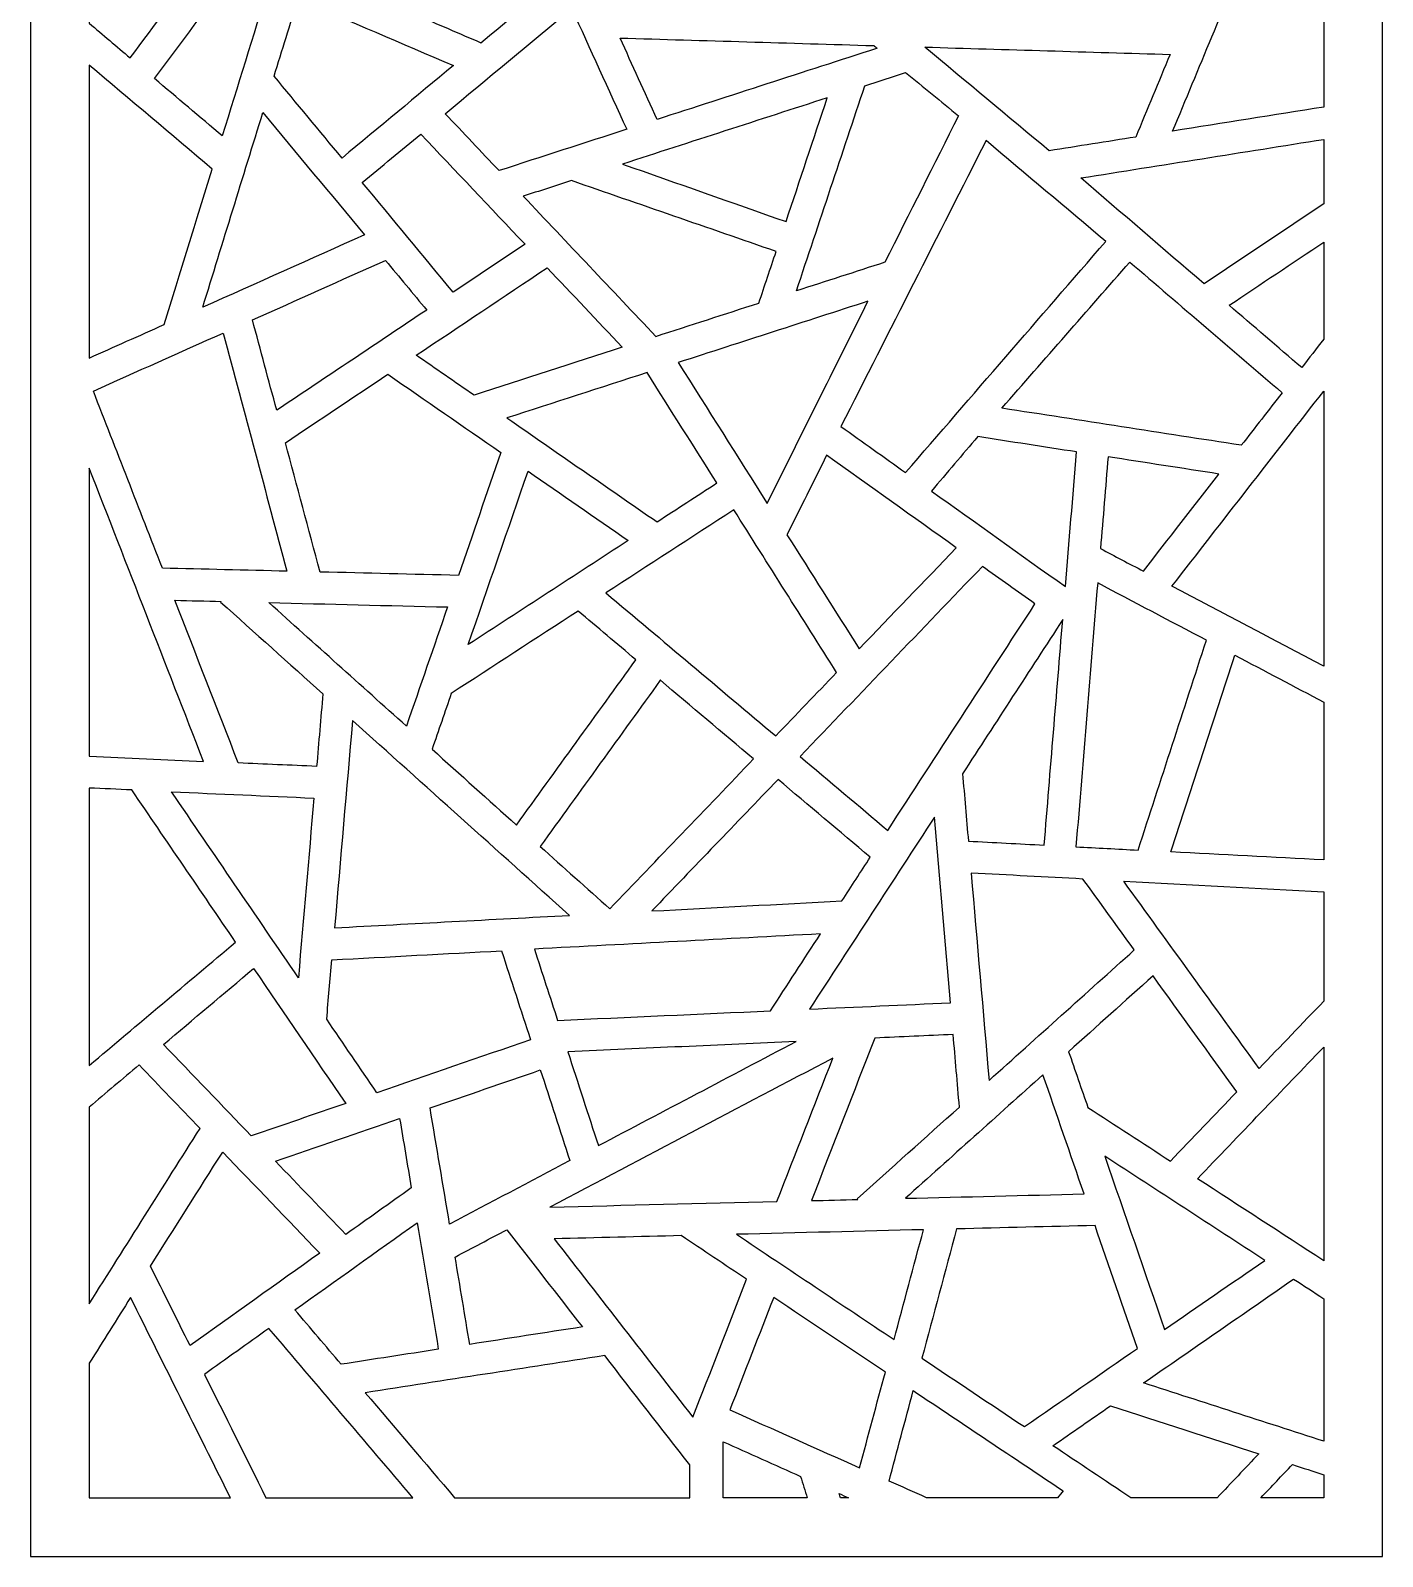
# Model space of a CAD drawing. Header units: centimetres. Extents: x -16.7 to -9.5, y -9 to 9.
# Drawn here: x -16.75 to -9.47, y -9 to -0.79 of the extents above; entities that cross this region are included whole.
import ezdxf

# ---------------------------------------------------------------- set-up
doc = ezdxf.new("R2010")
doc.units = ezdxf.units.CM
doc.header["$MEASUREMENT"] = 0
doc.layers.add('layer 1', color=7, linetype='Continuous')

msp = doc.modelspace()

# ---------------------------------------------------------------- linework, layer by layer
at = {"layer": 'layer 1', "color": 250}
msp.add_open_spline([(-16.74859, 9.00077), (-14.32356, 9.00077), (-11.89846, 9.00077), (-9.47346, 9.00077), (-9.47346, 9.00077), (-9.47346, 3.00044), (-9.47346, -2.99989), (-9.47346, -9.00021), (-9.47346, -9.00021), (-11.89846, -9.00021), (-14.32356, -9.00021), (-16.74859, -9.00021), (-16.74859, -9.00021), (-16.74859, -2.99989), (-16.74859, 3.00044), (-16.74859, 9.00077)], degree=3, knots=[0, 0, 0, 0, 0.2, 0.2, 0.2, 0.2, 0.4, 0.4, 0.4, 0.4, 0.6, 0.6, 0.6, 0.6, 1, 1, 1, 1], dxfattribs=at)
at = {"layer": 'layer 1', "color": 7}
for points, knots in [([(-14.32484, -0.85428), (-14.44253, -0.80383), (-14.56033, -0.75338), (-14.67805, -0.70293), (-14.67805, -0.70293), (-14.65706, -0.53408), (-14.63598, -0.3653), (-14.615, -0.1965), (-14.615, -0.1965), (-14.02369, -0.00519), (-13.43228, 0.18621), (-12.84097, 0.37753), (-12.84097, 0.37753), (-13.33555, -0.03303), (-13.83016, -0.44364), (-14.32484, -0.85428)], [0, 0, 0, 0, 0.2, 0.2, 0.2, 0.2, 0.4, 0.4, 0.4, 0.4, 0.6, 0.6, 0.6, 0.6, 1, 1, 1, 1]), ([(-16.43248, -0.74989), (-16.43248, -0.42696), (-16.43248, -0.10407), (-16.43248, 0.21891), (-16.43248, 0.21891), (-16.0979, 0.18463), (-15.76335, 0.15043), (-15.42883, 0.1161), (-15.42883, 0.1161), (-15.69001, -0.23467), (-15.95115, -0.5855), (-16.21241, -0.93633), (-16.21241, -0.93633), (-16.28575, -0.87416), (-16.35912, -0.8121), (-16.43248, -0.74989)], [0, 0, 0, 0, 0.2, 0.2, 0.2, 0.2, 0.4, 0.4, 0.4, 0.4, 0.6, 0.6, 0.6, 0.6, 1, 1, 1, 1]), ([(-9.7895, -1.20084), (-9.7895, -0.94733), (-9.7895, -0.69397), (-9.7895, -0.44049), (-9.7895, -0.44049), (-9.9197, -0.39836), (-10.04996, -0.35621), (-10.18018, -0.31405), (-10.18018, -0.31405), (-10.32091, -0.65278), (-10.46178, -0.9915), (-10.60254, -1.33016), (-10.60254, -1.33016), (-10.33152, -1.28707), (-10.06053, -1.24402), (-9.7895, -1.20084)], [0, 0, 0, 0, 0.2, 0.2, 0.2, 0.2, 0.4, 0.4, 0.4, 0.4, 0.6, 0.6, 0.6, 0.6, 1, 1, 1, 1]), ([(-15.46779, -0.55077), (-15.52946, -0.52437), (-15.59108, -0.49796), (-15.65273, -0.47157), (-15.65273, -0.47157), (-15.79568, -0.66345), (-15.93849, -0.85533), (-16.08142, -1.04724), (-16.08142, -1.04724), (-15.95978, -1.15025), (-15.83817, -1.25326), (-15.7165, -1.35626), (-15.7165, -1.35626), (-15.63366, -1.08781), (-15.55071, -0.81924), (-15.46779, -0.55077)], [0, 0, 0, 0, 0.2, 0.2, 0.2, 0.2, 0.4, 0.4, 0.4, 0.4, 0.6, 0.6, 0.6, 0.6, 1, 1, 1, 1]), ([(-15.07238, -1.47484), (-14.87251, -1.30892), (-14.67266, -1.14305), (-14.47284, -0.9771), (-14.47284, -0.9771), (-14.75169, -0.85757), (-15.03058, -0.73811), (-15.30946, -0.61863), (-15.30946, -0.61863), (-15.35226, -0.75705), (-15.39505, -0.89555), (-15.43781, -1.03403), (-15.43781, -1.03403), (-15.31601, -1.18097), (-15.19423, -1.32793), (-15.07238, -1.47484)], [0, 0, 0, 0, 0.2, 0.2, 0.2, 0.2, 0.4, 0.4, 0.4, 0.4, 0.6, 0.6, 0.6, 0.6, 1, 1, 1, 1]), ([(-14.22731, -1.54244), (-13.9983, -1.4684), (-13.7693, -1.39426), (-13.54022, -1.3202), (-13.54022, -1.3202), (-13.63905, -1.10387), (-13.73779, -0.88767), (-13.83645, -0.67135), (-13.83645, -0.67135), (-14.06333, -0.85964), (-14.2901, -1.04789), (-14.51685, -1.23615), (-14.51685, -1.23615), (-14.42034, -1.33824), (-14.3238, -1.4403), (-14.22731, -1.54244)], [0, 0, 0, 0, 0.2, 0.2, 0.2, 0.2, 0.4, 0.4, 0.4, 0.4, 0.6, 0.6, 0.6, 0.6, 1, 1, 1, 1]), ([(-13.57631, -0.82899), (-13.50965, -0.975), (-13.44305, -1.12104), (-13.37628, -1.26709), (-13.37628, -1.26709), (-12.98316, -1.13989), (-12.59, -1.01263), (-12.19686, -0.88544), (-12.19686, -0.88544), (-12.19575, -0.88513), (-12.1945, -0.88487), (-12.19332, -0.8845), (-12.19332, -0.8845), (-12.19923, -0.87957), (-12.20503, -0.87463), (-12.21094, -0.8697), (-12.21094, -0.8697), (-12.66601, -0.85609), (-13.12122, -0.84258), (-13.57631, -0.82899)], [0, 0, 0, 0, 0.1666667, 0.1666667, 0.1666667, 0.1666667, 0.3333333, 0.3333333, 0.3333333, 0.3333333, 0.5, 0.5, 0.5, 0.5, 0.6666667, 0.6666667, 0.6666667, 0.6666667, 1, 1, 1, 1]), ([(-11.93633, -0.87789), (-11.71335, -1.06387), (-11.49026, -1.24989), (-11.26722, -1.43594), (-11.26722, -1.43594), (-11.11189, -1.4112), (-10.95651, -1.38654), (-10.8012, -1.36182), (-10.8012, -1.36182), (-10.7396, -1.21358), (-10.67803, -1.06543), (-10.61638, -0.9172), (-10.61638, -0.9172), (-11.05638, -0.90413), (-11.49632, -0.89099), (-11.93633, -0.87789)], [0, 0, 0, 0, 0.2, 0.2, 0.2, 0.2, 0.4, 0.4, 0.4, 0.4, 0.6, 0.6, 0.6, 0.6, 1, 1, 1, 1]), ([(-16.43248, -2.55113), (-16.43248, -2.02557), (-16.43248, -1.49999), (-16.43248, -0.9744), (-16.43248, -0.9744), (-16.21212, -1.16104), (-15.99179, -1.34758), (-15.77152, -1.53424), (-15.77152, -1.53424), (-15.85756, -1.81316), (-15.94377, -2.09211), (-16.02989, -2.37103), (-16.02989, -2.37103), (-16.16414, -2.43112), (-16.29829, -2.49111), (-16.43248, -2.55113)], [0, 0, 0, 0, 0.2, 0.2, 0.2, 0.2, 0.4, 0.4, 0.4, 0.4, 0.6, 0.6, 0.6, 0.6, 1, 1, 1, 1]), ([(-12.15115, -2.03579), (-12.01916, -1.77299), (-11.88708, -1.51015), (-11.75498, -1.2474), (-11.75498, -1.2474), (-11.84978, -1.16974), (-11.94455, -1.09212), (-12.03931, -1.01448), (-12.03931, -1.01448), (-12.11253, -1.03817), (-12.18572, -1.06193), (-12.2589, -1.08561), (-12.2589, -1.08561), (-12.3816, -1.45367), (-12.5044, -1.82171), (-12.6271, -2.18975), (-12.6271, -2.18975), (-12.46852, -2.13841), (-12.30985, -2.0871), (-12.15115, -2.03579)], [0, 0, 0, 0, 0.1666667, 0.1666667, 0.1666667, 0.1666667, 0.3333333, 0.3333333, 0.3333333, 0.3333333, 0.5, 0.5, 0.5, 0.5, 0.6666667, 0.6666667, 0.6666667, 0.6666667, 1, 1, 1, 1]), ([(-14.95182, -1.88865), (-15.13391, -1.66898), (-15.31608, -1.44921), (-15.49815, -1.22954), (-15.49815, -1.22954), (-15.60614, -1.57902), (-15.71402, -1.92853), (-15.82195, -2.27799), (-15.82195, -2.27799), (-15.53191, -2.1482), (-15.24185, -2.01845), (-14.95182, -1.88865)], [0, 0, 0, 0, 0.25, 0.25, 0.25, 0.25, 0.5, 0.5, 0.5, 0.5, 1, 1, 1, 1]), ([(-13.56257, -1.50736), (-13.19538, -1.38859), (-12.82815, -1.26977), (-12.46099, -1.15092), (-12.46099, -1.15092), (-12.53502, -1.37298), (-12.60905, -1.59509), (-12.68308, -1.81714), (-12.68308, -1.81714), (-12.97622, -1.71388), (-13.26942, -1.61062), (-13.56257, -1.50736)], [0, 0, 0, 0, 0.25, 0.25, 0.25, 0.25, 0.5, 0.5, 0.5, 0.5, 1, 1, 1, 1]), ([(-14.64888, -1.34574), (-14.7536, -1.43268), (-14.85842, -1.51966), (-14.96315, -1.60665), (-14.96315, -1.60665), (-14.79995, -1.80347), (-14.63678, -2.00028), (-14.47368, -2.19715), (-14.47368, -2.19715), (-14.34498, -2.11118), (-14.21631, -2.02514), (-14.08765, -1.93919), (-14.08765, -1.93919), (-14.27468, -1.74135), (-14.46183, -1.54354), (-14.64888, -1.34574)], [0, 0, 0, 0, 0.2, 0.2, 0.2, 0.2, 0.4, 0.4, 0.4, 0.4, 0.6, 0.6, 0.6, 0.6, 1, 1, 1, 1]), ([(-11.60683, -1.38118), (-11.39201, -1.56191), (-11.17715, -1.74259), (-10.96238, -1.92336), (-10.96238, -1.92336), (-11.32158, -2.33804), (-11.68072, -2.75271), (-12.03986, -3.16751), (-12.03986, -3.16751), (-12.15567, -3.08479), (-12.27142, -3.00224), (-12.38726, -2.91965), (-12.38726, -2.91965), (-12.12711, -2.40683), (-11.86699, -1.89399), (-11.60683, -1.38118)], [0, 0, 0, 0, 0.2, 0.2, 0.2, 0.2, 0.4, 0.4, 0.4, 0.4, 0.6, 0.6, 0.6, 0.6, 1, 1, 1, 1]), ([(-9.7895, -1.72161), (-9.7895, -1.6058), (-9.7895, -1.49005), (-9.7895, -1.3743), (-9.7895, -1.3743), (-10.22529, -1.44358), (-10.66099, -1.51293), (-11.09676, -1.58227), (-11.09676, -1.58227), (-10.87572, -1.77202), (-10.65458, -1.96178), (-10.43355, -2.15152), (-10.43355, -2.15152), (-10.21889, -2.00824), (-10.00422, -1.86491), (-9.7895, -1.72161)], [0, 0, 0, 0, 0.2, 0.2, 0.2, 0.2, 0.4, 0.4, 0.4, 0.4, 0.6, 0.6, 0.6, 0.6, 1, 1, 1, 1]), ([(-13.38374, -2.43461), (-13.6215, -2.18322), (-13.85918, -1.9317), (-14.09691, -1.6803), (-14.09691, -1.6803), (-14.01054, -1.65238), (-13.92411, -1.62436), (-13.83768, -1.59646), (-13.83768, -1.59646), (-13.47068, -1.72347), (-13.10358, -1.85055), (-12.73657, -1.97762), (-12.73657, -1.97762), (-12.76749, -2.07007), (-12.79826, -2.16264), (-12.82916, -2.25513), (-12.82916, -2.25513), (-13.01402, -2.31495), (-13.19886, -2.37472), (-13.38374, -2.43461)], [0, 0, 0, 0, 0.1666667, 0.1666667, 0.1666667, 0.1666667, 0.3333333, 0.3333333, 0.3333333, 0.3333333, 0.5, 0.5, 0.5, 0.5, 0.6666667, 0.6666667, 0.6666667, 0.6666667, 1, 1, 1, 1]), ([(-9.7895, -2.44998), (-9.7895, -2.27572), (-9.7895, -2.10154), (-9.7895, -1.92728), (-9.7895, -1.92728), (-9.9593, -2.0406), (-10.12901, -2.1539), (-10.29873, -2.26724), (-10.29873, -2.26724), (-10.16852, -2.37893), (-10.03835, -2.49075), (-9.90819, -2.60244), (-9.90819, -2.60244), (-9.86862, -2.55167), (-9.82905, -2.50082), (-9.7895, -2.44998)], [0, 0, 0, 0, 0.2, 0.2, 0.2, 0.2, 0.4, 0.4, 0.4, 0.4, 0.6, 0.6, 0.6, 0.6, 1, 1, 1, 1]), ([(-14.61676, -2.2928), (-14.69059, -2.20372), (-14.76449, -2.11457), (-14.83834, -2.02553), (-14.83834, -2.02553), (-15.07694, -2.13228), (-15.31563, -2.23907), (-15.55428, -2.34587), (-15.55428, -2.34587), (-15.51077, -2.50799), (-15.46731, -2.67004), (-15.42387, -2.83214), (-15.42387, -2.83214), (-15.15483, -2.65234), (-14.88574, -2.4726), (-14.61676, -2.2928)], [0, 0, 0, 0, 0.2, 0.2, 0.2, 0.2, 0.4, 0.4, 0.4, 0.4, 0.6, 0.6, 0.6, 0.6, 1, 1, 1, 1]), ([(-10.83299, -2.03446), (-11.06246, -2.29661), (-11.29196, -2.5588), (-11.52154, -2.82101), (-11.52154, -2.82101), (-11.0921, -2.88755), (-10.66277, -2.95411), (-10.23336, -3.0207), (-10.23336, -3.0207), (-10.16007, -2.92636), (-10.08677, -2.83214), (-10.01343, -2.73791), (-10.01343, -2.73791), (-10.28721, -2.50282), (-10.55884, -2.26975), (-10.83299, -2.03446)], [0, 0, 0, 0, 0.2, 0.2, 0.2, 0.2, 0.4, 0.4, 0.4, 0.4, 0.6, 0.6, 0.6, 0.6, 1, 1, 1, 1]), ([(-13.96841, -2.06534), (-14.20319, -2.22224), (-14.43793, -2.37914), (-14.67272, -2.536), (-14.67272, -2.536), (-14.56916, -2.60775), (-14.46551, -2.67942), (-14.36192, -2.75109), (-14.36192, -2.75109), (-14.09599, -2.66509), (-13.83006, -2.57897), (-13.56416, -2.49292), (-13.56416, -2.49292), (-13.69884, -2.35039), (-13.83364, -2.20787), (-13.96841, -2.06534)], [0, 0, 0, 0, 0.2, 0.2, 0.2, 0.2, 0.4, 0.4, 0.4, 0.4, 0.6, 0.6, 0.6, 0.6, 1, 1, 1, 1]), ([(-13.26265, -2.57543), (-12.92247, -2.46533), (-12.58218, -2.35526), (-12.24199, -2.24519), (-12.24199, -2.24519), (-12.42293, -2.60789), (-12.60387, -2.9706), (-12.78487, -3.33328), (-12.78487, -3.33328), (-12.94414, -3.08069), (-13.10336, -2.82804), (-13.26265, -2.57543)], [0, 0, 0, 0, 0.25, 0.25, 0.25, 0.25, 0.5, 0.5, 0.5, 0.5, 1, 1, 1, 1]), ([(-15.36862, -3.69822), (-15.48319, -3.27098), (-15.59787, -2.84385), (-15.71247, -2.41662), (-15.71247, -2.41662), (-15.94517, -2.52069), (-16.17787, -2.62487), (-16.41053, -2.72894), (-16.41053, -2.72894), (-16.28675, -3.04654), (-16.16293, -3.36421), (-16.03921, -3.68179), (-16.03921, -3.68179), (-15.81565, -3.68728), (-15.59211, -3.69276), (-15.36862, -3.69822)], [0, 0, 0, 0, 0.2, 0.2, 0.2, 0.2, 0.4, 0.4, 0.4, 0.4, 0.6, 0.6, 0.6, 0.6, 1, 1, 1, 1]), ([(-14.44584, -3.72091), (-14.36969, -3.50042), (-14.29356, -3.27988), (-14.21744, -3.05929), (-14.21744, -3.05929), (-14.42023, -2.91904), (-14.62306, -2.77869), (-14.82588, -2.63834), (-14.82588, -2.63834), (-15.00954, -2.76112), (-15.19324, -2.8839), (-15.37701, -3.00666), (-15.37701, -3.00666), (-15.31479, -3.23862), (-15.2525, -3.47067), (-15.19026, -3.70264), (-15.19026, -3.70264), (-14.94217, -3.70877), (-14.69394, -3.71479), (-14.44584, -3.72091)], [0, 0, 0, 0, 0.1666667, 0.1666667, 0.1666667, 0.1666667, 0.3333333, 0.3333333, 0.3333333, 0.3333333, 0.5, 0.5, 0.5, 0.5, 0.6666667, 0.6666667, 0.6666667, 0.6666667, 1, 1, 1, 1]), ([(-13.05535, -3.22336), (-13.16265, -3.29309), (-13.2699, -3.36286), (-13.3772, -3.43261), (-13.3772, -3.43261), (-13.64629, -3.24634), (-13.91545, -3.06006), (-14.1846, -2.87375), (-14.1846, -2.87375), (-13.93322, -2.79244), (-13.68182, -2.71105), (-13.43038, -2.62974), (-13.43038, -2.62974), (-13.30539, -2.82765), (-13.18036, -3.02551), (-13.05535, -3.22336)], [0, 0, 0, 0, 0.2, 0.2, 0.2, 0.2, 0.4, 0.4, 0.4, 0.4, 0.6, 0.6, 0.6, 0.6, 1, 1, 1, 1]), ([(-9.7895, -4.20904), (-9.7895, -3.71562), (-9.7895, -3.22217), (-9.7895, -2.72869), (-9.7895, -2.72869), (-10.0618, -3.07867), (-10.33406, -3.42875), (-10.6063, -3.77884), (-10.6063, -3.77884), (-10.33406, -3.92224), (-10.0618, -4.06562), (-9.7895, -4.20904)], [0, 0, 0, 0, 0.25, 0.25, 0.25, 0.25, 0.5, 0.5, 0.5, 0.5, 1, 1, 1, 1]), ([(-11.11982, -3.05641), (-11.13968, -3.29796), (-11.15958, -3.53958), (-11.17939, -3.78125), (-11.17939, -3.78125), (-11.41982, -3.60984), (-11.66012, -3.43836), (-11.90045, -3.26684), (-11.90045, -3.26684), (-11.81746, -3.16922), (-11.73449, -3.0716), (-11.65154, -2.97395), (-11.65154, -2.97395), (-11.47425, -3.00147), (-11.29703, -3.02891), (-11.11982, -3.05641)], [0, 0, 0, 0, 0.2, 0.2, 0.2, 0.2, 0.4, 0.4, 0.4, 0.4, 0.6, 0.6, 0.6, 0.6, 1, 1, 1, 1]), ([(-12.28914, -4.11613), (-12.41871, -3.91153), (-12.54831, -3.7069), (-12.67788, -3.5022), (-12.67788, -3.5022), (-12.60679, -3.35958), (-12.53564, -3.21703), (-12.4645, -3.07446), (-12.4645, -3.07446), (-12.23201, -3.24035), (-11.99951, -3.40618), (-11.76703, -3.57199), (-11.76703, -3.57199), (-11.94109, -3.7534), (-12.1151, -3.93478), (-12.28914, -4.11613)], [0, 0, 0, 0, 0.2, 0.2, 0.2, 0.2, 0.4, 0.4, 0.4, 0.4, 0.6, 0.6, 0.6, 0.6, 1, 1, 1, 1]), ([(-10.99079, -3.57634), (-10.97722, -3.41187), (-10.96374, -3.24728), (-10.95014, -3.08266), (-10.95014, -3.08266), (-10.75128, -3.11354), (-10.55241, -3.14429), (-10.3535, -3.17518), (-10.3535, -3.17518), (-10.48905, -3.34935), (-10.62458, -3.5236), (-10.76008, -3.6979), (-10.76008, -3.6979), (-10.83699, -3.65733), (-10.9139, -3.61693), (-10.99079, -3.57634)], [0, 0, 0, 0, 0.2, 0.2, 0.2, 0.2, 0.4, 0.4, 0.4, 0.4, 0.6, 0.6, 0.6, 0.6, 1, 1, 1, 1]), ([(-16.43248, -4.69383), (-16.43248, -4.17713), (-16.43248, -3.66051), (-16.43248, -3.1438), (-16.43248, -3.1438), (-16.22753, -3.66968), (-16.02251, -4.19558), (-15.81751, -4.72149), (-15.81751, -4.72149), (-16.02251, -4.71224), (-16.22753, -4.70304), (-16.43248, -4.69383)], [0, 0, 0, 0, 0.25, 0.25, 0.25, 0.25, 0.5, 0.5, 0.5, 0.5, 1, 1, 1, 1]), ([(-14.39341, -4.09317), (-14.10634, -3.9066), (-13.81932, -3.72001), (-13.53235, -3.5334), (-13.53235, -3.5334), (-13.71197, -3.40914), (-13.89168, -3.28475), (-14.07139, -3.16038), (-14.07139, -3.16038), (-14.17871, -3.47135), (-14.28603, -3.78226), (-14.39341, -4.09317)], [0, 0, 0, 0, 0.25, 0.25, 0.25, 0.25, 0.5, 0.5, 0.5, 0.5, 1, 1, 1, 1]), ([(-13.65193, -3.81517), (-13.42258, -3.66612), (-13.1933, -3.5171), (-12.96399, -3.368), (-12.96399, -3.368), (-12.96399, -3.368), (-12.96399, -3.36801), (-12.96398, -3.36802), (-12.96398, -3.36802), (-12.77962, -3.65982), (-12.59535, -3.9515), (-12.41108, -4.24324), (-12.41108, -4.24324), (-12.52031, -4.35704), (-12.62948, -4.47092), (-12.73869, -4.58469), (-12.73869, -4.58469), (-13.04311, -4.32826), (-13.34753, -4.07166), (-13.65193, -3.81517)], [0, 0, 0, 0, 0.1666667, 0.1666667, 0.1666667, 0.1666667, 0.3333333, 0.3333333, 0.3333333, 0.3333333, 0.5, 0.5, 0.5, 0.5, 0.6666667, 0.6666667, 0.6666667, 0.6666667, 1, 1, 1, 1]), ([(-11.6263, -3.67242), (-11.53203, -3.73972), (-11.43771, -3.80705), (-11.34336, -3.87432), (-11.34336, -3.87432), (-11.60747, -4.28049), (-11.87155, -4.68672), (-12.13568, -5.09288), (-12.13568, -5.09288), (-12.29295, -4.96037), (-12.45028, -4.82771), (-12.60761, -4.69523), (-12.60761, -4.69523), (-12.2805, -4.35428), (-11.95341, -4.01342), (-11.6263, -3.67242)], [0, 0, 0, 0, 0.2, 0.2, 0.2, 0.2, 0.4, 0.4, 0.4, 0.4, 0.6, 0.6, 0.6, 0.6, 1, 1, 1, 1]), ([(-11.12283, -5.18123), (-11.08381, -4.70803), (-11.04492, -4.23486), (-11.00604, -3.76165), (-11.00604, -3.76165), (-10.811, -3.8643), (-10.61601, -3.96708), (-10.42105, -4.06972), (-10.42105, -4.06972), (-10.54355, -4.44615), (-10.66604, -4.8226), (-10.78855, -5.19901), (-10.78855, -5.19901), (-10.89997, -5.19307), (-11.01139, -5.18721), (-11.12283, -5.18123)], [0, 0, 0, 0, 0.2, 0.2, 0.2, 0.2, 0.4, 0.4, 0.4, 0.4, 0.6, 0.6, 0.6, 0.6, 1, 1, 1, 1]), ([(-15.20897, -4.74874), (-15.19776, -4.61864), (-15.18653, -4.48861), (-15.17523, -4.35855), (-15.17523, -4.35855), (-15.35864, -4.1938), (-15.54205, -4.02905), (-15.72543, -3.86428), (-15.72543, -3.86428), (-15.72434, -3.86316), (-15.72318, -3.86202), (-15.72203, -3.8608), (-15.72203, -3.8608), (-15.80534, -3.85875), (-15.88854, -3.85671), (-15.97173, -3.85467), (-15.97173, -3.85467), (-15.85805, -4.14645), (-15.74438, -4.4381), (-15.63061, -4.72984), (-15.63061, -4.72984), (-15.49003, -4.73618), (-15.34954, -4.74246), (-15.20897, -4.74874)], [0, 0, 0, 0, 0.1428571, 0.1428571, 0.1428571, 0.1428571, 0.2857143, 0.2857143, 0.2857143, 0.2857143, 0.4285714, 0.4285714, 0.4285714, 0.4285714, 0.5714286, 0.5714286, 0.5714286, 0.5714286, 0.7142857, 0.7142857, 0.7142857, 0.7142857, 1, 1, 1, 1]), ([(-14.72587, -4.53212), (-14.6521, -4.3183), (-14.57824, -4.10455), (-14.50442, -3.89079), (-14.50442, -3.89079), (-14.82499, -3.88284), (-15.14568, -3.87501), (-15.46625, -3.86705), (-15.46625, -3.86705), (-15.21945, -4.08883), (-14.97272, -4.31047), (-14.72587, -4.53212)], [0, 0, 0, 0, 0.25, 0.25, 0.25, 0.25, 0.5, 0.5, 0.5, 0.5, 1, 1, 1, 1]), ([(-14.13374, -5.06413), (-14.28509, -4.92812), (-14.43642, -4.79218), (-14.58779, -4.65624), (-14.58779, -4.65624), (-14.55324, -4.55621), (-14.51871, -4.45624), (-14.48417, -4.3562), (-14.48417, -4.3562), (-14.25671, -4.20832), (-14.02929, -4.06052), (-13.80176, -3.91258), (-13.80176, -3.91258), (-13.69804, -3.99993), (-13.59441, -4.08737), (-13.49073, -4.17475), (-13.49073, -4.17475), (-13.70502, -4.47118), (-13.91938, -4.76763), (-14.13374, -5.06413)], [0, 0, 0, 0, 0.1666667, 0.1666667, 0.1666667, 0.1666667, 0.3333333, 0.3333333, 0.3333333, 0.3333333, 0.5, 0.5, 0.5, 0.5, 0.6666667, 0.6666667, 0.6666667, 0.6666667, 1, 1, 1, 1]), ([(-11.19404, -3.95879), (-11.22733, -4.36319), (-11.26059, -4.76774), (-11.29384, -5.17221), (-11.29384, -5.17221), (-11.42981, -5.16497), (-11.56583, -5.15772), (-11.70177, -5.15054), (-11.70177, -5.15054), (-11.71219, -5.02966), (-11.72265, -4.90878), (-11.73309, -4.78795), (-11.73309, -4.78795), (-11.55343, -4.51149), (-11.37368, -4.23511), (-11.19404, -3.95879)], [0, 0, 0, 0, 0.2, 0.2, 0.2, 0.2, 0.4, 0.4, 0.4, 0.4, 0.6, 0.6, 0.6, 0.6, 1, 1, 1, 1]), ([(-9.7895, -5.252), (-9.7895, -4.96878), (-9.7895, -4.68563), (-9.7895, -4.40239), (-9.7895, -4.40239), (-9.94888, -4.31843), (-10.10821, -4.23449), (-10.26751, -4.1506), (-10.26751, -4.1506), (-10.38227, -4.50315), (-10.49704, -4.85583), (-10.61171, -5.20837), (-10.61171, -5.20837), (-10.33768, -5.2229), (-10.06357, -5.23745), (-9.7895, -5.252)], [0, 0, 0, 0, 0.2, 0.2, 0.2, 0.2, 0.4, 0.4, 0.4, 0.4, 0.6, 0.6, 0.6, 0.6, 1, 1, 1, 1]), ([(-13.63151, -5.51526), (-13.75625, -5.40319), (-13.88106, -5.29112), (-14.0058, -5.17903), (-14.0058, -5.17903), (-14.00573, -5.17896), (-14.00571, -5.1789), (-14.00563, -5.17876), (-14.00563, -5.17876), (-13.79022, -4.88092), (-13.57491, -4.58307), (-13.35957, -4.28526), (-13.35957, -4.28526), (-13.35955, -4.28528), (-13.35949, -4.28531), (-13.35944, -4.28532), (-13.35944, -4.28532), (-13.1921, -4.42632), (-13.02477, -4.56734), (-12.85739, -4.70843), (-12.85739, -4.70843), (-13.11544, -4.97734), (-13.37348, -5.24629), (-13.63151, -5.51526)], [0, 0, 0, 0, 0.1428571, 0.1428571, 0.1428571, 0.1428571, 0.2857143, 0.2857143, 0.2857143, 0.2857143, 0.4285714, 0.4285714, 0.4285714, 0.4285714, 0.5714286, 0.5714286, 0.5714286, 0.5714286, 0.7142857, 0.7142857, 0.7142857, 0.7142857, 1, 1, 1, 1]), ([(-15.11231, -5.6173), (-15.08018, -5.24543), (-15.04813, -4.87353), (-15.01595, -4.50168), (-15.01595, -4.50168), (-14.62689, -4.85119), (-14.2378, -5.20067), (-13.84877, -5.55017), (-13.84877, -5.55017), (-14.26998, -5.5725), (-14.69112, -5.59495), (-15.11231, -5.6173)], [0, 0, 0, 0, 0.25, 0.25, 0.25, 0.25, 0.5, 0.5, 0.5, 0.5, 1, 1, 1, 1]), ([(-12.72626, -4.81892), (-12.56071, -4.9584), (-12.39513, -5.09796), (-12.2296, -5.23739), (-12.2296, -5.23739), (-12.2805, -5.31572), (-12.33144, -5.39405), (-12.38232, -5.4724), (-12.38232, -5.4724), (-12.72333, -5.49048), (-13.06435, -5.5086), (-13.40532, -5.52666), (-13.40532, -5.52666), (-13.17899, -5.29071), (-12.95261, -5.0548), (-12.72626, -4.81892)], [0, 0, 0, 0, 0.2, 0.2, 0.2, 0.2, 0.4, 0.4, 0.4, 0.4, 0.6, 0.6, 0.6, 0.6, 1, 1, 1, 1]), ([(-16.43248, -6.35774), (-16.43248, -5.86018), (-16.43248, -5.3626), (-16.43248, -4.86504), (-16.43248, -4.86504), (-16.35623, -4.86843), (-16.27993, -4.87192), (-16.20368, -4.87533), (-16.20368, -4.87533), (-16.01744, -5.14826), (-15.83123, -5.42125), (-15.645, -5.69414), (-15.645, -5.69414), (-15.90745, -5.91538), (-16.17001, -6.13652), (-16.43248, -6.35774)], [0, 0, 0, 0, 0.2, 0.2, 0.2, 0.2, 0.4, 0.4, 0.4, 0.4, 0.6, 0.6, 0.6, 0.6, 1, 1, 1, 1]), ([(-15.30717, -5.8857), (-15.27939, -5.56353), (-15.25156, -5.24146), (-15.2237, -4.91933), (-15.2237, -4.91933), (-15.47915, -4.90782), (-15.73461, -4.89641), (-15.99008, -4.88496), (-15.99008, -4.88496), (-15.76246, -5.21854), (-15.53482, -5.55212), (-15.30717, -5.8857)], [0, 0, 0, 0, 0.25, 0.25, 0.25, 0.25, 0.5, 0.5, 0.5, 0.5, 1, 1, 1, 1]), ([(-12.55666, -6.05475), (-12.3327, -5.71014), (-12.10868, -5.36557), (-11.8846, -5.02104), (-11.8846, -5.02104), (-11.85588, -5.35428), (-11.82709, -5.68745), (-11.79833, -6.02068), (-11.79833, -6.02068), (-12.05114, -6.03202), (-12.3039, -6.04342), (-12.55666, -6.05475)], [0, 0, 0, 0, 0.25, 0.25, 0.25, 0.25, 0.5, 0.5, 0.5, 0.5, 1, 1, 1, 1]), ([(-11.59052, -6.43831), (-11.62269, -6.06648), (-11.65475, -5.69467), (-11.68693, -5.32274), (-11.68693, -5.32274), (-11.4863, -5.33339), (-11.28573, -5.34401), (-11.08513, -5.35472), (-11.08513, -5.35472), (-10.99312, -5.48193), (-10.90113, -5.60913), (-10.80916, -5.73638), (-10.80916, -5.73638), (-11.06964, -5.97037), (-11.33007, -6.20435), (-11.59052, -6.43831)], [0, 0, 0, 0, 0.2, 0.2, 0.2, 0.2, 0.4, 0.4, 0.4, 0.4, 0.6, 0.6, 0.6, 0.6, 1, 1, 1, 1]), ([(-9.7895, -6.01192), (-9.7895, -5.81582), (-9.7895, -5.61961), (-9.7895, -5.42347), (-9.7895, -5.42347), (-10.14825, -5.40443), (-10.50701, -5.38538), (-10.86567, -5.36631), (-10.86567, -5.36631), (-10.62278, -5.70228), (-10.3799, -6.03824), (-10.13705, -6.37416), (-10.13705, -6.37416), (-10.02118, -6.2534), (-9.9054, -6.1327), (-9.7895, -6.01192)], [0, 0, 0, 0, 0.2, 0.2, 0.2, 0.2, 0.4, 0.4, 0.4, 0.4, 0.6, 0.6, 0.6, 0.6, 1, 1, 1, 1]), ([(-13.91229, -6.11554), (-13.95391, -5.98761), (-13.99554, -5.85959), (-14.03717, -5.73163), (-14.03717, -5.73163), (-13.52407, -5.70443), (-13.01091, -5.67719), (-12.49777, -5.64993), (-12.49777, -5.64993), (-12.58758, -5.788), (-12.67734, -5.92608), (-12.76707, -6.0642), (-12.76707, -6.0642), (-13.14886, -6.08129), (-13.53048, -6.09844), (-13.91229, -6.11554)], [0, 0, 0, 0, 0.2, 0.2, 0.2, 0.2, 0.4, 0.4, 0.4, 0.4, 0.6, 0.6, 0.6, 0.6, 1, 1, 1, 1]), ([(-14.05823, -6.2196), (-14.11016, -6.06011), (-14.16205, -5.90059), (-14.21401, -5.74103), (-14.21401, -5.74103), (-14.51836, -5.75719), (-14.82273, -5.77332), (-15.1272, -5.78953), (-15.1272, -5.78953), (-15.13638, -5.89606), (-15.14563, -6.00251), (-15.15483, -6.109), (-15.15483, -6.109), (-15.06489, -6.24081), (-14.97493, -6.37262), (-14.88497, -6.50448), (-14.88497, -6.50448), (-14.60934, -6.40952), (-14.33384, -6.31453), (-14.05823, -6.2196)], [0, 0, 0, 0, 0.1666667, 0.1666667, 0.1666667, 0.1666667, 0.3333333, 0.3333333, 0.3333333, 0.3333333, 0.5, 0.5, 0.5, 0.5, 0.6666667, 0.6666667, 0.6666667, 0.6666667, 1, 1, 1, 1]), ([(-15.56056, -6.73721), (-15.39127, -6.67893), (-15.222, -6.62055), (-15.05267, -6.56223), (-15.05267, -6.56223), (-15.21786, -6.32023), (-15.38294, -6.07824), (-15.54807, -5.83617), (-15.54807, -5.83617), (-15.70976, -5.97238), (-15.8714, -6.10862), (-16.03305, -6.24484), (-16.03305, -6.24484), (-15.87552, -6.40899), (-15.71807, -6.5731), (-15.56056, -6.73721)], [0, 0, 0, 0, 0.2, 0.2, 0.2, 0.2, 0.4, 0.4, 0.4, 0.4, 0.6, 0.6, 0.6, 0.6, 1, 1, 1, 1]), ([(-10.61499, -6.87228), (-10.76291, -6.77608), (-10.91081, -6.67993), (-11.05874, -6.58376), (-11.05874, -6.58376), (-11.0933, -6.48382), (-11.1278, -6.38374), (-11.16237, -6.28381), (-11.16237, -6.28381), (-11.01097, -6.14786), (-10.8596, -6.01185), (-10.70832, -5.87593), (-10.70832, -5.87593), (-10.55806, -6.08382), (-10.40769, -6.29167), (-10.25738, -6.49966), (-10.25738, -6.49966), (-10.37662, -6.62379), (-10.49582, -6.74809), (-10.61499, -6.87228)], [0, 0, 0, 0, 0.1666667, 0.1666667, 0.1666667, 0.1666667, 0.3333333, 0.3333333, 0.3333333, 0.3333333, 0.5, 0.5, 0.5, 0.5, 0.6666667, 0.6666667, 0.6666667, 0.6666667, 1, 1, 1, 1]), ([(-13.69295, -6.78942), (-13.74773, -6.62105), (-13.80253, -6.45272), (-13.85727, -6.28436), (-13.85727, -6.28436), (-13.44803, -6.26597), (-13.03869, -6.24762), (-12.62936, -6.22922), (-12.62936, -6.22922), (-12.98386, -6.41597), (-13.33845, -6.6027), (-13.69295, -6.78942)], [0, 0, 0, 0, 0.25, 0.25, 0.25, 0.25, 0.5, 0.5, 0.5, 0.5, 1, 1, 1, 1]), ([(-12.20517, -6.21021), (-12.06465, -6.20388), (-11.92409, -6.19755), (-11.78355, -6.19123), (-11.78355, -6.19123), (-11.77232, -6.32133), (-11.76112, -6.45136), (-11.74991, -6.58146), (-11.74991, -6.58146), (-11.93325, -6.74619), (-12.11664, -6.91091), (-12.30003, -7.07569), (-12.30003, -7.07569), (-12.29896, -7.07693), (-12.29777, -7.07803), (-12.29667, -7.07923), (-12.29667, -7.07923), (-12.37991, -7.08125), (-12.4631, -7.08328), (-12.54632, -7.08533), (-12.54632, -7.08533), (-12.43262, -6.79364), (-12.31892, -6.50188), (-12.20517, -6.21021)], [0, 0, 0, 0, 0.1428571, 0.1428571, 0.1428571, 0.1428571, 0.2857143, 0.2857143, 0.2857143, 0.2857143, 0.4285714, 0.4285714, 0.4285714, 0.4285714, 0.5714286, 0.5714286, 0.5714286, 0.5714286, 0.7142857, 0.7142857, 0.7142857, 0.7142857, 1, 1, 1, 1]), ([(-13.95343, -7.11995), (-13.44593, -6.85265), (-12.9384, -6.58532), (-12.43082, -6.31796), (-12.43082, -6.31796), (-12.53111, -6.5753), (-12.6314, -6.83261), (-12.73169, -7.08991), (-12.73169, -7.08991), (-13.13895, -7.09987), (-13.54621, -7.10991), (-13.95343, -7.11995)], [0, 0, 0, 0, 0.25, 0.25, 0.25, 0.25, 0.5, 0.5, 0.5, 0.5, 1, 1, 1, 1]), ([(-9.7895, -7.40884), (-9.7895, -7.02562), (-9.7895, -6.64234), (-9.7895, -6.25909), (-9.7895, -6.25909), (-10.01602, -6.49512), (-10.24252, -6.73113), (-10.46898, -6.9672), (-10.46898, -6.9672), (-10.24252, -7.11442), (-10.01602, -7.26169), (-9.7895, -7.40884)], [0, 0, 0, 0, 0.25, 0.25, 0.25, 0.25, 0.5, 0.5, 0.5, 0.5, 1, 1, 1, 1]), ([(-16.43248, -7.64023), (-16.43248, -7.28728), (-16.43248, -6.93437), (-16.43248, -6.58146), (-16.43248, -6.58146), (-16.34305, -6.50603), (-16.25357, -6.43067), (-16.16414, -6.35527), (-16.16414, -6.35527), (-16.05488, -6.46914), (-15.94574, -6.58297), (-15.83649, -6.6968), (-15.83649, -6.6968), (-16.03517, -7.01129), (-16.23383, -7.32572), (-16.43248, -7.64023)], [0, 0, 0, 0, 0.2, 0.2, 0.2, 0.2, 0.4, 0.4, 0.4, 0.4, 0.6, 0.6, 0.6, 0.6, 1, 1, 1, 1]), ([(-14.49364, -7.21113), (-14.27789, -7.09755), (-14.06212, -6.98386), (-13.84652, -6.87024), (-13.84652, -6.87024), (-13.89939, -6.7076), (-13.95236, -6.54497), (-14.00525, -6.38229), (-14.00525, -6.38229), (-14.20295, -6.45046), (-14.40059, -6.51851), (-14.59832, -6.58664), (-14.59832, -6.58664), (-14.56335, -6.79477), (-14.52848, -7.00298), (-14.49364, -7.21113)], [0, 0, 0, 0, 0.2, 0.2, 0.2, 0.2, 0.4, 0.4, 0.4, 0.4, 0.6, 0.6, 0.6, 0.6, 1, 1, 1, 1]), ([(-12.04081, -7.0729), (-11.79398, -6.85131), (-11.54727, -6.62955), (-11.30041, -6.40786), (-11.30041, -6.40786), (-11.22668, -6.62167), (-11.15283, -6.83551), (-11.07899, -7.0493), (-11.07899, -7.0493), (-11.39962, -7.05714), (-11.72023, -7.06509), (-12.04081, -7.0729)], [0, 0, 0, 0, 0.25, 0.25, 0.25, 0.25, 0.5, 0.5, 0.5, 0.5, 1, 1, 1, 1]), ([(-15.05173, -7.26753), (-14.93433, -7.18386), (-14.81703, -7.10015), (-14.69965, -7.01643), (-14.69965, -7.01643), (-14.72054, -6.89205), (-14.74142, -6.76759), (-14.76231, -6.64311), (-14.76231, -6.64311), (-14.98486, -6.71984), (-15.20748, -6.79658), (-15.43013, -6.87321), (-15.43013, -6.87321), (-15.30393, -7.00462), (-15.17782, -7.13606), (-15.05173, -7.26753)], [0, 0, 0, 0, 0.2, 0.2, 0.2, 0.2, 0.4, 0.4, 0.4, 0.4, 0.6, 0.6, 0.6, 0.6, 1, 1, 1, 1]), ([(-15.71459, -6.82386), (-15.84419, -7.02856), (-15.97372, -7.2332), (-16.10327, -7.4378), (-16.10327, -7.4378), (-16.03217, -7.58039), (-15.96108, -7.72294), (-15.88993, -7.86552), (-15.88993, -7.86552), (-15.65744, -7.69972), (-15.42491, -7.53388), (-15.19244, -7.36799), (-15.19244, -7.36799), (-15.3665, -7.1866), (-15.54049, -7.00522), (-15.71459, -6.82386)], [0, 0, 0, 0, 0.2, 0.2, 0.2, 0.2, 0.4, 0.4, 0.4, 0.4, 0.6, 0.6, 0.6, 0.6, 1, 1, 1, 1]), ([(-10.64595, -7.77961), (-10.75331, -7.46869), (-10.86061, -7.1578), (-10.96797, -6.84685), (-10.96797, -6.84685), (-10.68093, -7.03344), (-10.39392, -7.22007), (-10.10691, -7.40658), (-10.10691, -7.40658), (-10.28657, -7.53096), (-10.46621, -7.65523), (-10.64595, -7.77961)], [0, 0, 0, 0, 0.25, 0.25, 0.25, 0.25, 0.5, 0.5, 0.5, 0.5, 1, 1, 1, 1]), ([(-14.66829, -7.20395), (-14.88747, -7.36037), (-15.10666, -7.51676), (-15.3259, -7.67312), (-15.3259, -7.67312), (-15.24288, -7.77076), (-15.15991, -7.86842), (-15.0769, -7.96603), (-15.0769, -7.96603), (-14.90267, -7.939), (-14.7284, -7.91198), (-14.55409, -7.885), (-14.55409, -7.885), (-14.59216, -7.65798), (-14.63019, -7.43095), (-14.66829, -7.20395)], [0, 0, 0, 0, 0.2, 0.2, 0.2, 0.2, 0.4, 0.4, 0.4, 0.4, 0.6, 0.6, 0.6, 0.6, 1, 1, 1, 1]), ([(-11.76488, -7.23747), (-11.51673, -7.23137), (-11.26858, -7.22519), (-11.02042, -7.21913), (-11.02042, -7.21913), (-10.94427, -7.43965), (-10.86812, -7.66014), (-10.79203, -7.88069), (-10.79203, -7.88069), (-10.99481, -8.02102), (-11.1976, -8.16138), (-11.40045, -8.30165), (-11.40045, -8.30165), (-11.58411, -8.17895), (-11.7679, -8.05617), (-11.95158, -7.93332), (-11.95158, -7.93332), (-11.88927, -7.70137), (-11.82711, -7.46942), (-11.76488, -7.23747)], [0, 0, 0, 0, 0.1666667, 0.1666667, 0.1666667, 0.1666667, 0.3333333, 0.3333333, 0.3333333, 0.3333333, 0.5, 0.5, 0.5, 0.5, 0.6666667, 0.6666667, 0.6666667, 0.6666667, 1, 1, 1, 1]), ([(-14.38504, -7.85877), (-14.18302, -7.82747), (-13.98097, -7.79619), (-13.77891, -7.76493), (-13.77891, -7.76493), (-13.91447, -7.59065), (-14.05, -7.41639), (-14.18547, -7.24217), (-14.18547, -7.24217), (-14.27826, -7.29099), (-14.37108, -7.33988), (-14.46383, -7.38873), (-14.46383, -7.38873), (-14.43759, -7.54548), (-14.41133, -7.7021), (-14.38504, -7.85877)], [0, 0, 0, 0, 0.2, 0.2, 0.2, 0.2, 0.4, 0.4, 0.4, 0.4, 0.6, 0.6, 0.6, 0.6, 1, 1, 1, 1]), ([(-12.89502, -7.50878), (-12.9914, -7.75609), (-13.08787, -8.00346), (-13.18432, -8.25085), (-13.18432, -8.25085), (-13.43324, -7.93076), (-13.68208, -7.61072), (-13.9311, -7.29068), (-13.9311, -7.29068), (-13.7029, -7.28499), (-13.47473, -7.27942), (-13.24658, -7.2738), (-13.24658, -7.2738), (-13.12941, -7.3521), (-13.01218, -7.43046), (-12.89502, -7.50878)], [0, 0, 0, 0, 0.2, 0.2, 0.2, 0.2, 0.4, 0.4, 0.4, 0.4, 0.6, 0.6, 0.6, 0.6, 1, 1, 1, 1]), ([(-12.94948, -7.26655), (-12.61401, -7.25833), (-12.27856, -7.25005), (-11.94318, -7.24178), (-11.94318, -7.24178), (-11.99603, -7.43885), (-12.04892, -7.63589), (-12.10177, -7.83297), (-12.10177, -7.83297), (-12.38431, -7.64414), (-12.66688, -7.45536), (-12.94948, -7.26655)], [0, 0, 0, 0, 0.25, 0.25, 0.25, 0.25, 0.5, 0.5, 0.5, 0.5, 1, 1, 1, 1]), ([(-9.7895, -8.37998), (-9.7895, -8.12428), (-9.7895, -7.86864), (-9.7895, -7.61287), (-9.7895, -7.61287), (-9.84359, -7.57772), (-9.89769, -7.54264), (-9.95177, -7.50747), (-9.95177, -7.50747), (-10.22091, -7.69375), (-10.49003, -7.87996), (-10.75918, -8.06624), (-10.75918, -8.06624), (-10.43595, -8.17079), (-10.11274, -8.27539), (-9.7895, -8.37998)], [0, 0, 0, 0, 0.2, 0.2, 0.2, 0.2, 0.4, 0.4, 0.4, 0.4, 0.6, 0.6, 0.6, 0.6, 1, 1, 1, 1]), ([(-15.67276, -8.68411), (-15.92595, -8.68411), (-16.17924, -8.68411), (-16.43248, -8.68411), (-16.43248, -8.68411), (-16.43248, -8.44272), (-16.43248, -8.2013), (-16.43248, -7.95999), (-16.43248, -7.95999), (-16.3584, -7.84218), (-16.28438, -7.72446), (-16.21027, -7.6067), (-16.21027, -7.6067), (-16.03113, -7.96582), (-15.85191, -8.325), (-15.67276, -8.68411)], [0, 0, 0, 0, 0.2, 0.2, 0.2, 0.2, 0.4, 0.4, 0.4, 0.4, 0.6, 0.6, 0.6, 0.6, 1, 1, 1, 1]), ([(-12.14861, -8.00749), (-12.19471, -8.17951), (-12.24088, -8.35144), (-12.28707, -8.52343), (-12.28707, -8.52343), (-12.51974, -8.41927), (-12.75239, -8.31524), (-12.98512, -8.21104), (-12.98512, -8.21104), (-12.90654, -8.00941), (-12.82788, -7.80779), (-12.74935, -7.60608), (-12.74935, -7.60608), (-12.54904, -7.73992), (-12.34887, -7.87373), (-12.14861, -8.00749)], [0, 0, 0, 0, 0.2, 0.2, 0.2, 0.2, 0.4, 0.4, 0.4, 0.4, 0.6, 0.6, 0.6, 0.6, 1, 1, 1, 1]), ([(-14.69116, -8.68411), (-14.95464, -8.68411), (-15.21806, -8.68411), (-15.48157, -8.68411), (-15.48157, -8.68411), (-15.5919, -8.46285), (-15.70231, -8.24166), (-15.8126, -8.02042), (-15.8126, -8.02042), (-15.69702, -7.93794), (-15.58132, -7.85541), (-15.46567, -7.77288), (-15.46567, -7.77288), (-15.20752, -8.07664), (-14.94935, -8.38038), (-14.69116, -8.68411)], [0, 0, 0, 0, 0.2, 0.2, 0.2, 0.2, 0.4, 0.4, 0.4, 0.4, 0.6, 0.6, 0.6, 0.6, 1, 1, 1, 1]), ([(-13.20104, -8.50785), (-13.20104, -8.56661), (-13.20104, -8.62537), (-13.20104, -8.68411), (-13.20104, -8.68411), (-13.62295, -8.68411), (-14.04476, -8.68411), (-14.46665, -8.68411), (-14.46665, -8.68411), (-14.62675, -8.49574), (-14.78681, -8.30736), (-14.94697, -8.11897), (-14.94697, -8.11897), (-14.51753, -8.05245), (-14.08816, -7.98589), (-13.65881, -7.91935), (-13.65881, -7.91935), (-13.50623, -8.11549), (-13.3537, -8.31172), (-13.20104, -8.50785)], [0, 0, 0, 0, 0.1666667, 0.1666667, 0.1666667, 0.1666667, 0.3333333, 0.3333333, 0.3333333, 0.3333333, 0.5, 0.5, 0.5, 0.5, 0.6666667, 0.6666667, 0.6666667, 0.6666667, 1, 1, 1, 1]), ([(-11.92795, -8.68411), (-11.69263, -8.68411), (-11.45725, -8.68411), (-11.22191, -8.68411), (-11.22191, -8.68411), (-11.2117, -8.67178), (-11.20148, -8.6595), (-11.19138, -8.64724), (-11.19138, -8.64724), (-11.46035, -8.46745), (-11.7294, -8.28765), (-11.99846, -8.10786), (-11.99846, -8.10786), (-12.04192, -8.26998), (-12.08537, -8.43209), (-12.1289, -8.5942), (-12.1289, -8.5942), (-12.06189, -8.62413), (-11.99494, -8.65412), (-11.92795, -8.68411)], [0, 0, 0, 0, 0.1666667, 0.1666667, 0.1666667, 0.1666667, 0.3333333, 0.3333333, 0.3333333, 0.3333333, 0.5, 0.5, 0.5, 0.5, 0.6666667, 0.6666667, 0.6666667, 0.6666667, 1, 1, 1, 1]), ([(-10.82819, -8.68411), (-10.67307, -8.68411), (-10.51793, -8.68411), (-10.36284, -8.68411), (-10.36284, -8.68411), (-10.2881, -8.6051), (-10.21343, -8.52611), (-10.13872, -8.44704), (-10.13872, -8.44704), (-10.40463, -8.36097), (-10.67054, -8.27501), (-10.93649, -8.18889), (-10.93649, -8.18889), (-11.0401, -8.26066), (-11.14372, -8.33234), (-11.24731, -8.40397), (-11.24731, -8.40397), (-11.10764, -8.49736), (-10.96791, -8.59074), (-10.82819, -8.68411)], [0, 0, 0, 0, 0.1666667, 0.1666667, 0.1666667, 0.1666667, 0.3333333, 0.3333333, 0.3333333, 0.3333333, 0.5, 0.5, 0.5, 0.5, 0.6666667, 0.6666667, 0.6666667, 0.6666667, 1, 1, 1, 1]), ([(-13.02093, -8.68411), (-12.87023, -8.68411), (-12.71962, -8.68411), (-12.56894, -8.68411), (-12.56894, -8.68411), (-12.58077, -8.6457), (-12.59259, -8.6074), (-12.60444, -8.56899), (-12.60444, -8.56899), (-12.74331, -8.50689), (-12.88207, -8.44476), (-13.02093, -8.38263), (-13.02093, -8.38263), (-13.02093, -8.48312), (-13.02093, -8.58362), (-13.02093, -8.68411)], [0, 0, 0, 0, 0.2, 0.2, 0.2, 0.2, 0.4, 0.4, 0.4, 0.4, 0.6, 0.6, 0.6, 0.6, 1, 1, 1, 1]), ([(-10.12723, -8.68411), (-10.0147, -8.68411), (-9.90209, -8.68411), (-9.7895, -8.68411), (-9.7895, -8.68411), (-9.7895, -8.64273), (-9.7895, -8.60138), (-9.7895, -8.56009), (-9.7895, -8.56009), (-9.84581, -8.54183), (-9.90208, -8.52369), (-9.95829, -8.50548), (-9.95829, -8.50548), (-10.0147, -8.56501), (-10.07094, -8.62456), (-10.12723, -8.68411)], [0, 0, 0, 0, 0.2, 0.2, 0.2, 0.2, 0.4, 0.4, 0.4, 0.4, 0.6, 0.6, 0.6, 0.6, 1, 1, 1, 1]), ([(-12.38971, -8.68411), (-12.37557, -8.68411), (-12.36136, -8.68411), (-12.34725, -8.68411), (-12.34725, -8.68411), (-12.36364, -8.67675), (-12.38005, -8.6694), (-12.39652, -8.66206), (-12.39652, -8.66206), (-12.39427, -8.6694), (-12.39193, -8.67675), (-12.38971, -8.68411)], [0, 0, 0, 0, 0.25, 0.25, 0.25, 0.25, 0.5, 0.5, 0.5, 0.5, 1, 1, 1, 1])]:
    msp.add_open_spline(points, degree=3, knots=knots, dxfattribs=at)

doc.saveas('drawing.dxf')
